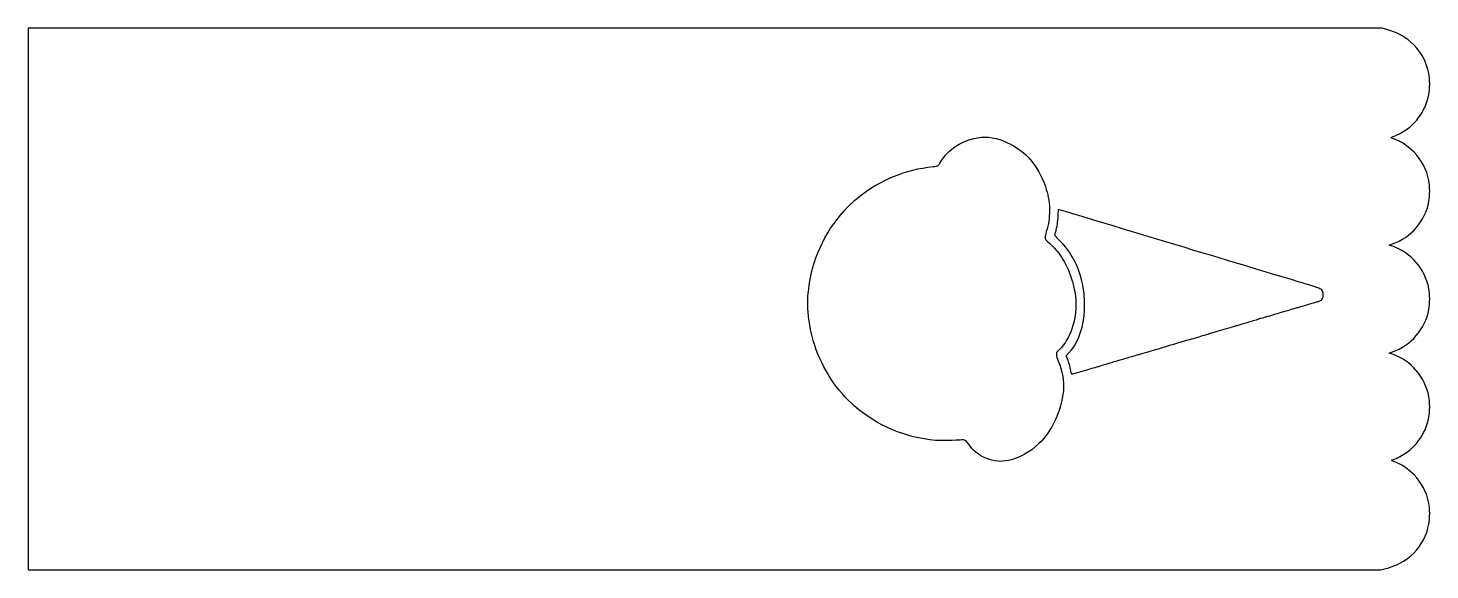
# Model space of a CAD drawing. Header units: centimetres. Extents: x -43.7 to 43.7, y -16.9 to 16.9.
import ezdxf

# ---------------------------------------------------------------- set-up
doc = ezdxf.new("R2010")
doc.units = ezdxf.units.CM
doc.header["$MEASUREMENT"] = 0
doc.layers.add('Layer 1', color=7, linetype='Continuous')

msp = doc.modelspace()

# ---------------------------------------------------------------- linework, layer by layer
at = {"layer": 'Layer 1'}
for points, knots in [([(-43.65625, -0.00008), (-43.65625, -0.00008), (-43.65625, 16.86732), (-43.65625, 16.86732), (-43.65625, 16.86732), (-43.65625, 16.86732), (-1.48828, 16.86015), (-1.48828, 16.86015), (-1.48828, 16.86015), (-1.48828, 16.86015), (40.67969, 16.85299), (40.67969, 16.85299), (40.67969, 16.85299), (40.67969, 16.85299), (40.90458, 16.79616), (40.90458, 16.79616), (40.90458, 16.79616), (42.3189, 16.43882), (43.30027, 15.4318), (43.59432, 14.03615), (43.59432, 14.03615), (43.65869, 13.73059), (43.6591, 13.05649), (43.59509, 12.73487), (43.59509, 12.73487), (43.383, 11.66901), (42.70922, 10.76951), (41.76118, 10.28657), (41.76118, 10.28657), (41.61747, 10.21336), (41.43632, 10.13279), (41.35861, 10.10751), (41.35861, 10.10751), (41.28091, 10.08224), (41.22733, 10.05294), (41.23955, 10.0424), (41.23955, 10.0424), (41.25177, 10.03185), (41.3213, 10.00163), (41.39406, 9.97524), (41.39406, 9.97524), (41.83926, 9.81377), (42.31566, 9.49911), (42.67082, 9.13197), (42.67082, 9.13197), (43.14567, 8.6411), (43.44775, 8.0643), (43.59432, 7.36865), (43.59432, 7.36865), (43.65869, 7.06309), (43.6591, 6.38899), (43.59509, 6.06737), (43.59509, 6.06737), (43.3508, 4.83971), (42.48152, 3.82919), (41.32501, 3.42844), (41.32501, 3.42844), (41.32501, 3.42844), (41.11302, 3.35499), (41.11302, 3.35499), (41.11302, 3.35499), (41.11302, 3.35499), (41.31969, 3.2817), (41.31969, 3.2817), (41.31969, 3.2817), (42.49005, 2.86664), (43.3324, 1.89141), (43.59432, 0.64823), (43.59432, 0.64823), (43.65869, 0.34268), (43.6591, -0.33143), (43.59509, -0.65305), (43.59509, -0.65305), (43.3508, -1.88071), (42.48152, -2.89123), (41.32501, -3.29197), (41.32501, -3.29197), (41.32501, -3.29197), (41.11302, -3.36543), (41.11302, -3.36543), (41.11302, -3.36543), (41.11302, -3.36543), (41.31969, -3.43872), (41.31969, -3.43872), (41.31969, -3.43872), (42.49005, -3.85378), (43.3324, -4.829), (43.59432, -6.07219), (43.59432, -6.07219), (43.65869, -6.37774), (43.6591, -7.05184), (43.59509, -7.37347), (43.59509, -7.37347), (43.383, -8.43931), (42.70937, -9.33862), (41.76118, -9.82181), (41.76118, -9.82181), (41.61747, -9.89505), (41.45227, -9.96992), (41.39406, -9.9882), (41.39406, -9.9882), (41.23058, -10.03953), (41.2307, -10.04474), (41.39696, -10.10728), (41.39696, -10.10728), (41.86383, -10.2829), (42.31301, -10.58002), (42.67082, -10.94991), (42.67082, -10.94991), (43.14567, -11.44078), (43.44775, -12.01757), (43.59432, -12.71323), (43.59432, -12.71323), (43.65869, -13.01878), (43.6591, -13.69289), (43.59509, -14.01451), (43.59509, -14.01451), (43.31369, -15.42863), (42.27489, -16.47187), (40.82521, -16.7962), (40.82521, -16.7962), (40.82521, -16.7962), (40.57385, -16.85243), (40.57385, -16.85243), (40.57385, -16.85243), (40.57385, -16.85243), (-1.5412, -16.85996), (-1.5412, -16.85996), (-1.5412, -16.85996), (-1.5412, -16.85996), (-43.65625, -16.86748), (-43.65625, -16.86748), (-43.65625, -16.86748), (-43.65625, -16.86748), (-43.65625, -0.00008), (-43.65625, -0.00008)], [0, 0, 0, 0, 0.02857143, 0.02857143, 0.02857143, 0.02857143, 0.05714286, 0.05714286, 0.05714286, 0.05714286, 0.08571429, 0.08571429, 0.08571429, 0.08571429, 0.11428571, 0.11428571, 0.11428571, 0.11428571, 0.14285714, 0.14285714, 0.14285714, 0.14285714, 0.17142857, 0.17142857, 0.17142857, 0.17142857, 0.2, 0.2, 0.2, 0.2, 0.22857143, 0.22857143, 0.22857143, 0.22857143, 0.25714286, 0.25714286, 0.25714286, 0.25714286, 0.28571429, 0.28571429, 0.28571429, 0.28571429, 0.31428571, 0.31428571, 0.31428571, 0.31428571, 0.34285714, 0.34285714, 0.34285714, 0.34285714, 0.37142857, 0.37142857, 0.37142857, 0.37142857, 0.4, 0.4, 0.4, 0.4, 0.42857143, 0.42857143, 0.42857143, 0.42857143, 0.45714286, 0.45714286, 0.45714286, 0.45714286, 0.48571429, 0.48571429, 0.48571429, 0.48571429, 0.51428571, 0.51428571, 0.51428571, 0.51428571, 0.54285714, 0.54285714, 0.54285714, 0.54285714, 0.57142857, 0.57142857, 0.57142857, 0.57142857, 0.6, 0.6, 0.6, 0.6, 0.62857143, 0.62857143, 0.62857143, 0.62857143, 0.65714286, 0.65714286, 0.65714286, 0.65714286, 0.68571429, 0.68571429, 0.68571429, 0.68571429, 0.71428571, 0.71428571, 0.71428571, 0.71428571, 0.74285714, 0.74285714, 0.74285714, 0.74285714, 0.77142857, 0.77142857, 0.77142857, 0.77142857, 0.8, 0.8, 0.8, 0.8, 0.82857143, 0.82857143, 0.82857143, 0.82857143, 0.85714286, 0.85714286, 0.85714286, 0.85714286, 0.88571429, 0.88571429, 0.88571429, 0.88571429, 0.91428571, 0.91428571, 0.91428571, 0.91428571, 0.94285714, 0.94285714, 0.94285714, 0.94285714, 1, 1, 1, 1]), ([(17.4052, -10.05062), (18.04747, -9.92088), (18.74587, -9.53922), (19.28455, -9.0236), (19.28455, -9.0236), (20.12298, -8.22106), (20.70782, -6.96151), (20.82457, -5.70692), (20.82457, -5.70692), (20.8788, -5.12416), (20.7659, -4.47397), (20.50671, -3.87638), (20.50671, -3.87638), (20.42344, -3.68438), (20.39938, -3.59565), (20.39938, -3.48061), (20.39938, -3.48061), (20.39938, -3.48061), (20.39938, -3.33233), (20.39938, -3.33233), (20.39938, -3.33233), (20.39938, -3.33233), (20.58562, -3.14783), (20.58562, -3.14783), (20.58562, -3.14783), (21.24613, -2.49351), (21.65476, -1.324), (21.60691, -0.2249), (21.60691, -0.2249), (21.56332, 0.77624), (21.24062, 1.79028), (20.70597, 2.60615), (20.70597, 2.60615), (20.48, 2.95097), (20.27196, 3.19265), (19.96152, 3.47096), (19.96152, 3.47096), (19.70603, 3.70001), (19.69799, 3.71067), (19.69019, 3.83069), (19.69019, 3.83069), (19.6848, 3.91357), (19.70806, 4.0353), (19.76071, 4.19969), (19.76071, 4.19969), (19.91458, 4.68013), (19.963, 5.00204), (19.96076, 5.52979), (19.96076, 5.52979), (19.95902, 5.94042), (19.94891, 6.05284), (19.8874, 6.3457), (19.8874, 6.3457), (19.6131, 7.65149), (18.92403, 8.74472), (17.97547, 9.37901), (17.97547, 9.37901), (17.38156, 9.77615), (16.80971, 9.99177), (16.15363, 10.06596), (16.15363, 10.06596), (15.60572, 10.12792), (14.90935, 9.96176), (14.3277, 9.63029), (14.3277, 9.63029), (13.86728, 9.36791), (13.54138, 9.06324), (13.24513, 8.61824), (13.24513, 8.61824), (13.14904, 8.47391), (13.0488, 8.33624), (13.02237, 8.31233), (13.02237, 8.31233), (12.99017, 8.28319), (12.88763, 8.25999), (12.71149, 8.24201), (12.71149, 8.24201), (11.00954, 8.06822), (9.40181, 7.40717), (8.05656, 6.32806), (8.05656, 6.32806), (7.91104, 6.21133), (7.61922, 5.94229), (7.40807, 5.7302), (7.40807, 5.7302), (6.11463, 4.43103), (5.26812, 2.71883), (5.0022, 0.86396), (5.0022, 0.86396), (4.89821, 0.13853), (4.88127, -0.26374), (4.93188, -0.80698), (4.93188, -0.80698), (5.00648, -1.60784), (5.12619, -2.2084), (5.34691, -2.88903), (5.34691, -2.88903), (5.81629, -4.33648), (6.73463, -5.74017), (7.82428, -6.67572), (7.82428, -6.67572), (9.26651, -7.91398), (10.9796, -8.63693), (12.85767, -8.79988), (12.85767, -8.79988), (13.19487, -8.82913), (13.68515, -8.82306), (14.40111, -8.78077), (14.40111, -8.78077), (14.73592, -8.76099), (14.72709, -8.75614), (14.96091, -9.08844), (14.96091, -9.08844), (15.12077, -9.31562), (15.31562, -9.5071), (15.54427, -9.66169), (15.54427, -9.66169), (15.89539, -9.89909), (16.20376, -10.01249), (16.74813, -10.10441), (16.74813, -10.10441), (16.85086, -10.12175), (17.19079, -10.09392), (17.4052, -10.05062)], [0, 0, 0, 0, 0.03125, 0.03125, 0.03125, 0.03125, 0.0625, 0.0625, 0.0625, 0.0625, 0.09375, 0.09375, 0.09375, 0.09375, 0.125, 0.125, 0.125, 0.125, 0.15625, 0.15625, 0.15625, 0.15625, 0.1875, 0.1875, 0.1875, 0.1875, 0.21875, 0.21875, 0.21875, 0.21875, 0.25, 0.25, 0.25, 0.25, 0.28125, 0.28125, 0.28125, 0.28125, 0.3125, 0.3125, 0.3125, 0.3125, 0.34375, 0.34375, 0.34375, 0.34375, 0.375, 0.375, 0.375, 0.375, 0.40625, 0.40625, 0.40625, 0.40625, 0.4375, 0.4375, 0.4375, 0.4375, 0.46875, 0.46875, 0.46875, 0.46875, 0.5, 0.5, 0.5, 0.5, 0.53125, 0.53125, 0.53125, 0.53125, 0.5625, 0.5625, 0.5625, 0.5625, 0.59375, 0.59375, 0.59375, 0.59375, 0.625, 0.625, 0.625, 0.625, 0.65625, 0.65625, 0.65625, 0.65625, 0.6875, 0.6875, 0.6875, 0.6875, 0.71875, 0.71875, 0.71875, 0.71875, 0.75, 0.75, 0.75, 0.75, 0.78125, 0.78125, 0.78125, 0.78125, 0.8125, 0.8125, 0.8125, 0.8125, 0.84375, 0.84375, 0.84375, 0.84375, 0.875, 0.875, 0.875, 0.875, 0.90625, 0.90625, 0.90625, 0.90625, 0.9375, 0.9375, 0.9375, 0.9375, 1, 1, 1, 1]), ([(21.68587, -4.6025), (21.8587, -4.55087), (22.08345, -4.4843), (22.18531, -4.45455), (22.18531, -4.45455), (22.28718, -4.4248), (22.50149, -4.36124), (22.66156, -4.31329), (22.66156, -4.31329), (22.82164, -4.26535), (22.97642, -4.22004), (23.00552, -4.21261), (23.00552, -4.21261), (23.03463, -4.20518), (23.24298, -4.1431), (23.46854, -4.07466), (23.46854, -4.07466), (23.84914, -3.95918), (24.02185, -3.9081), (24.2226, -3.85166), (24.2226, -3.85166), (24.26626, -3.83939), (24.40914, -3.79699), (24.5401, -3.75745), (24.5401, -3.75745), (24.67107, -3.7179), (24.81395, -3.67604), (24.8576, -3.66443), (24.8576, -3.66443), (24.90126, -3.65281), (25.05604, -3.60787), (25.20156, -3.56457), (25.20156, -3.56457), (25.34708, -3.52126), (25.48996, -3.47973), (25.51906, -3.47228), (25.51906, -3.47228), (25.56485, -3.46055), (26.20353, -3.27067), (26.60385, -3.14977), (26.60385, -3.14977), (26.91219, -3.05666), (27.34858, -2.92815), (27.3976, -2.91604), (27.3976, -2.91604), (27.42671, -2.90885), (27.58744, -2.86146), (27.75479, -2.81074), (27.75479, -2.81074), (28.23248, -2.66596), (28.89418, -2.47015), (29.47458, -2.30183), (29.47458, -2.30183), (29.64193, -2.2533), (29.81457, -2.20148), (29.85823, -2.18669), (29.85823, -2.18669), (29.90189, -2.17189), (30.27098, -2.06324), (30.67844, -1.94523), (30.67844, -1.94523), (31.0859, -1.82722), (31.44904, -1.7207), (31.48542, -1.70851), (31.48542, -1.70851), (31.5218, -1.69632), (31.61705, -1.66704), (31.69708, -1.64344), (31.69708, -1.64344), (32.23905, -1.48361), (32.4994, -1.40667), (32.64958, -1.36195), (32.64958, -1.36195), (33.17053, -1.20681), (33.38266, -1.14435), (33.4301, -1.13211), (33.4301, -1.13211), (33.45921, -1.1246), (33.61994, -1.07761), (33.78729, -1.02769), (33.78729, -1.02769), (34.36737, -0.85463), (34.43753, -0.83374), (34.84563, -0.7126), (34.84563, -0.7126), (35.07118, -0.64565), (35.30931, -0.57579), (35.37479, -0.55735), (35.37479, -0.55735), (35.48325, -0.52683), (35.76758, -0.4426), (36.38021, -0.25953), (36.38021, -0.25953), (36.5039, -0.22256), (36.64205, -0.18344), (36.68721, -0.17258), (36.68721, -0.17258), (36.80794, -0.14356), (36.93084, -0.04239), (36.96272, 0.05422), (36.96272, 0.05422), (37.03375, 0.26943), (36.99685, 0.50587), (36.87602, 0.60981), (36.87602, 0.60981), (36.78766, 0.68581), (36.7322, 0.70511), (35.7849, 0.98956), (35.7849, 0.98956), (34.79006, 1.28828), (26.03293, 3.92759), (21.53708, 5.28371), (21.53708, 5.28371), (21.00593, 5.44393), (20.55945, 5.57674), (20.5449, 5.57886), (20.5449, 5.57886), (20.52895, 5.58118), (20.51169, 5.43024), (20.50146, 5.19906), (20.50146, 5.19906), (20.48413, 4.8077), (20.43699, 4.49139), (20.34435, 4.14501), (20.34435, 4.14501), (20.34435, 4.14501), (20.29242, 3.95085), (20.29242, 3.95085), (20.29242, 3.95085), (20.29242, 3.95085), (20.51134, 3.73491), (20.51134, 3.73491), (20.51134, 3.73491), (20.97135, 3.28114), (21.26422, 2.88533), (21.52276, 2.36802), (21.52276, 2.36802), (21.84021, 1.73281), (22.04183, 1.04111), (22.11821, 0.32516), (22.11821, 0.32516), (22.15337, -0.00441), (22.15353, -0.78277), (22.11849, -1.07226), (22.11849, -1.07226), (22.00246, -2.03086), (21.67537, -2.81786), (21.17061, -3.35293), (21.17061, -3.35293), (21.17061, -3.35293), (21.00087, -3.53287), (21.00087, -3.53287), (21.00087, -3.53287), (21.00087, -3.53287), (21.08358, -3.72992), (21.08358, -3.72992), (21.08358, -3.72992), (21.17372, -3.94466), (21.28645, -4.35123), (21.31452, -4.56281), (21.31452, -4.56281), (21.32426, -4.63626), (21.3411, -4.69635), (21.35193, -4.69635), (21.35193, -4.69635), (21.36277, -4.69635), (21.51304, -4.65412), (21.68587, -4.6025)], [0, 0, 0, 0, 0.02325581, 0.02325581, 0.02325581, 0.02325581, 0.04651163, 0.04651163, 0.04651163, 0.04651163, 0.06976744, 0.06976744, 0.06976744, 0.06976744, 0.09302326, 0.09302326, 0.09302326, 0.09302326, 0.11627907, 0.11627907, 0.11627907, 0.11627907, 0.13953488, 0.13953488, 0.13953488, 0.13953488, 0.1627907, 0.1627907, 0.1627907, 0.1627907, 0.18604651, 0.18604651, 0.18604651, 0.18604651, 0.20930233, 0.20930233, 0.20930233, 0.20930233, 0.23255814, 0.23255814, 0.23255814, 0.23255814, 0.25581395, 0.25581395, 0.25581395, 0.25581395, 0.27906977, 0.27906977, 0.27906977, 0.27906977, 0.30232558, 0.30232558, 0.30232558, 0.30232558, 0.3255814, 0.3255814, 0.3255814, 0.3255814, 0.34883721, 0.34883721, 0.34883721, 0.34883721, 0.37209302, 0.37209302, 0.37209302, 0.37209302, 0.39534884, 0.39534884, 0.39534884, 0.39534884, 0.41860465, 0.41860465, 0.41860465, 0.41860465, 0.44186047, 0.44186047, 0.44186047, 0.44186047, 0.46511628, 0.46511628, 0.46511628, 0.46511628, 0.48837209, 0.48837209, 0.48837209, 0.48837209, 0.51162791, 0.51162791, 0.51162791, 0.51162791, 0.53488372, 0.53488372, 0.53488372, 0.53488372, 0.55813953, 0.55813953, 0.55813953, 0.55813953, 0.58139535, 0.58139535, 0.58139535, 0.58139535, 0.60465116, 0.60465116, 0.60465116, 0.60465116, 0.62790698, 0.62790698, 0.62790698, 0.62790698, 0.65116279, 0.65116279, 0.65116279, 0.65116279, 0.6744186, 0.6744186, 0.6744186, 0.6744186, 0.69767442, 0.69767442, 0.69767442, 0.69767442, 0.72093023, 0.72093023, 0.72093023, 0.72093023, 0.74418605, 0.74418605, 0.74418605, 0.74418605, 0.76744186, 0.76744186, 0.76744186, 0.76744186, 0.79069767, 0.79069767, 0.79069767, 0.79069767, 0.81395349, 0.81395349, 0.81395349, 0.81395349, 0.8372093, 0.8372093, 0.8372093, 0.8372093, 0.86046512, 0.86046512, 0.86046512, 0.86046512, 0.88372093, 0.88372093, 0.88372093, 0.88372093, 0.90697674, 0.90697674, 0.90697674, 0.90697674, 0.93023256, 0.93023256, 0.93023256, 0.93023256, 0.95348837, 0.95348837, 0.95348837, 0.95348837, 1, 1, 1, 1])]:
    msp.add_open_spline(points, degree=3, knots=knots, dxfattribs=at)

doc.saveas('drawing.dxf')
